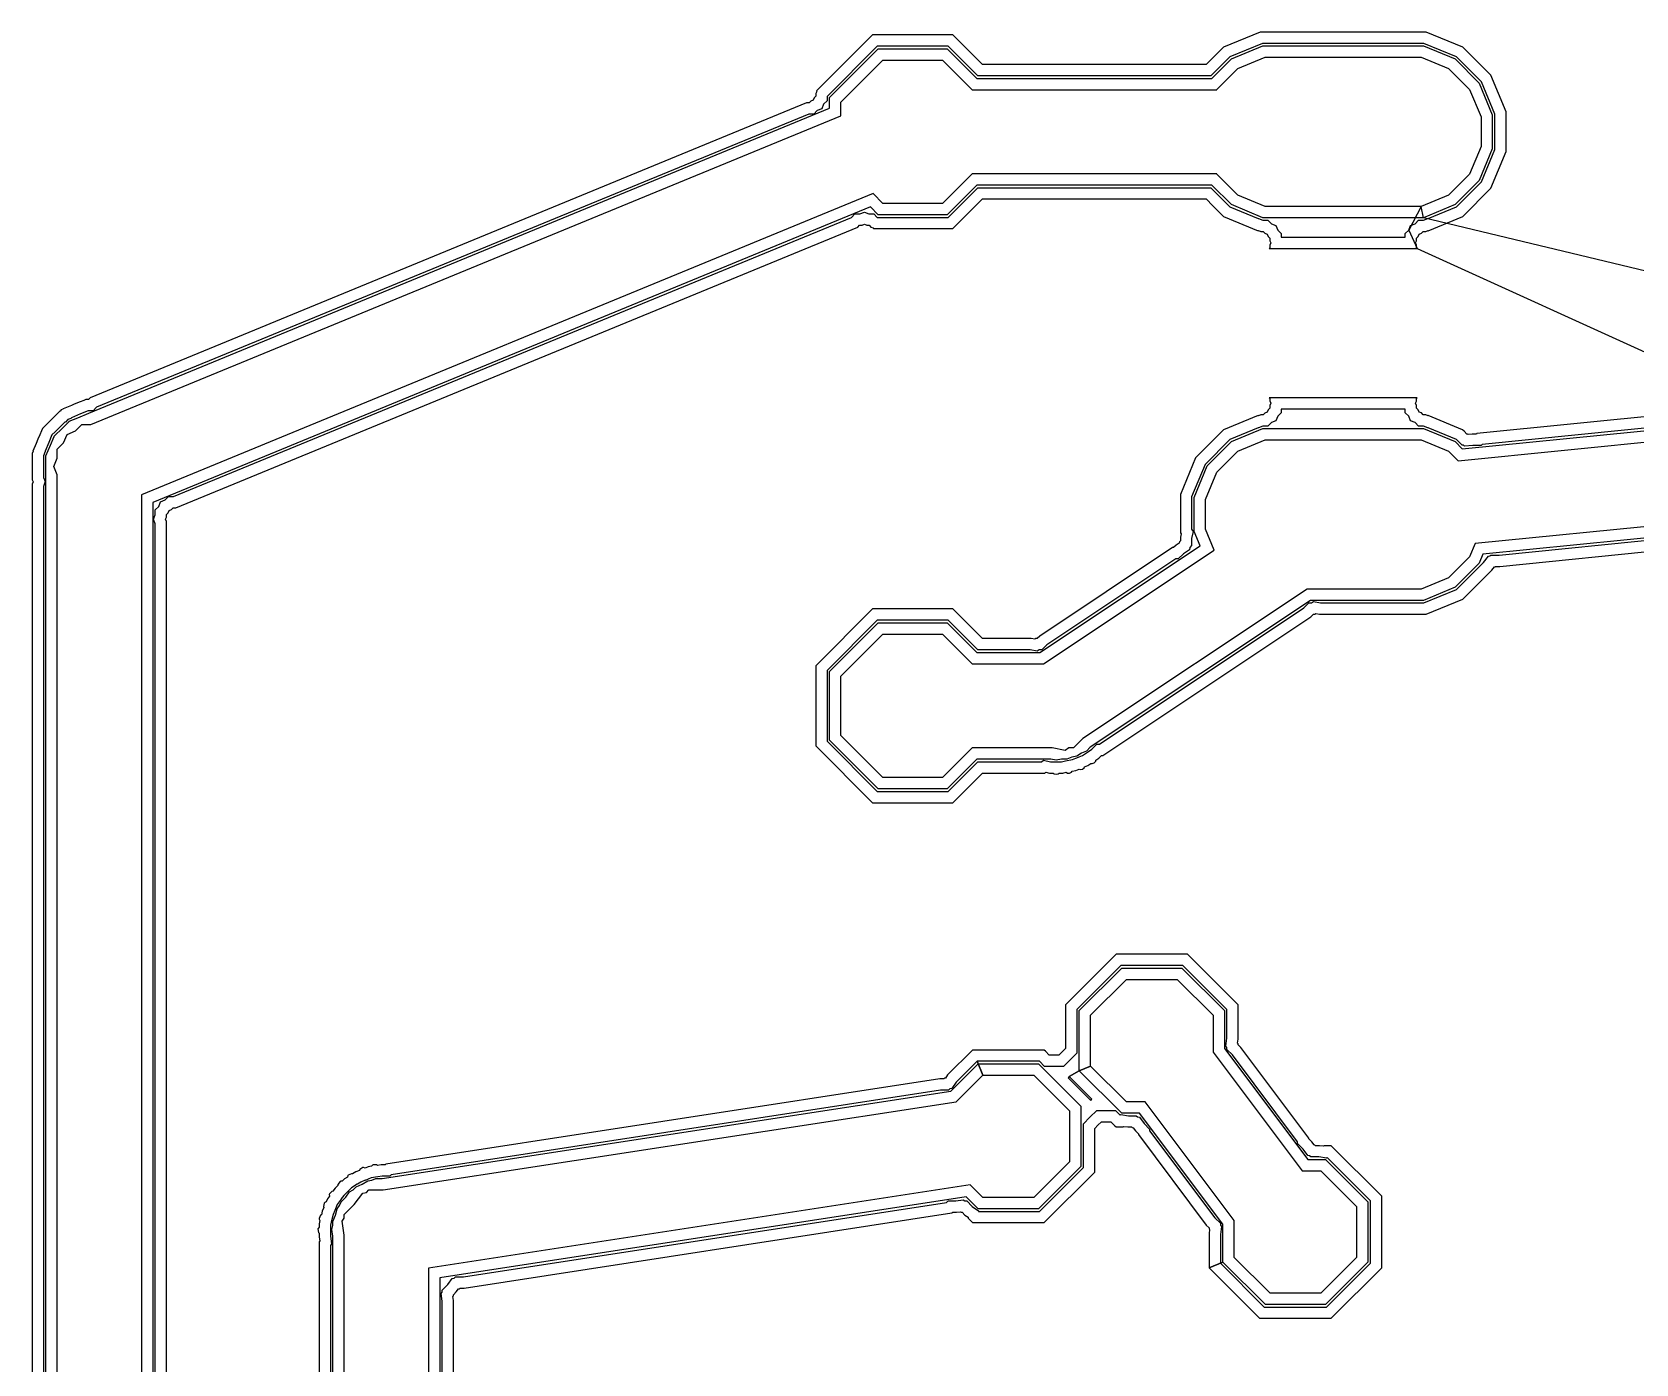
# Model space of a CAD drawing. Extents: x -122 to 0, y 0 to 97.
# Drawn here: x -121.54 to -100.26, y 76.35 to 94.03 of the extents above; entities that cross this region are included whole.
import ezdxf

# ---------------------------------------------------------------- set-up
doc = ezdxf.new("R2010")
doc.units = 0
doc.layers.add('milling', color=1, linetype='CONTINUOUS')
doc.layers.add('rapid_move', color=62, linetype='CONTINUOUS')

msp = doc.modelspace()

# ---------------------------------------------------------------- linework, layer by layer
at = {"layer": 'milling'}
for p, q in [((-110.3874, 93.9956), (-111.1305, 93.2526)), ((-109.3224, 93.9956), (-110.3874, 93.9956)), ((-109.0179, 93.6911), (-109.3224, 93.9956)), ((-105.2414, 94.0337), (-105.7279, 93.8323)), ((-105.2115, 93.8837), (-105.643, 93.705)), ((-103.0384, 94.0337), (-105.2414, 94.0337)), ((-103.0683, 93.8837), (-105.2115, 93.8837)), ((-102.6368, 93.705), (-103.0683, 93.8837)), ((-102.5519, 93.8323), (-103.0384, 94.0337)), ((-110.3253, 93.8456), (-110.9906, 93.1803)), ((-110.9574, 93.1666), (-110.3116, 93.8124)), ((-109.3845, 93.8456), (-110.3253, 93.8456)), ((-110.3116, 93.8124), (-109.3983, 93.8124)), ((-109.3983, 93.8124), (-109.0046, 93.4187)), ((-109.1679, 93.629), (-109.3845, 93.8456)), ((-108.9287, 93.6019), (-109.0179, 93.6911)), ((-105.7279, 93.8323), (-105.9582, 93.6019)), ((-105.643, 93.705), (-105.8961, 93.4519)), ((-105.8824, 93.4187), (-105.6242, 93.6769)), ((-105.6242, 93.6769), (-105.2051, 93.8505)), ((-105.5393, 93.5497), (-105.1752, 93.7005)), ((-105.2051, 93.8505), (-103.0748, 93.8505)), ((-105.1752, 93.7005), (-103.1047, 93.7005)), ((-103.1047, 93.7005), (-102.7406, 93.5497)), ((-103.0748, 93.8505), (-102.6557, 93.6769)), ((-102.6557, 93.6769), (-102.3348, 93.356)), ((-102.3065, 93.3748), (-102.6368, 93.705)), ((-102.1793, 93.4596), (-102.5519, 93.8323)), ((-110.8074, 93.1044), (-110.2494, 93.6624)), ((-110.2494, 93.6624), (-109.4605, 93.6624)), ((-109.4605, 93.6624), (-109.0668, 93.2687)), ((-108.9908, 93.4519), (-109.1679, 93.629)), ((-106.1466, 93.4519), (-108.9908, 93.4519)), ((-106.0845, 93.6019), (-108.9287, 93.6019)), ((-105.8961, 93.4519), (-106.1466, 93.4519)), ((-105.9582, 93.6019), (-106.0845, 93.6019)), ((-105.8179, 93.2711), (-105.5393, 93.5497)), ((-102.7406, 93.5497), (-102.462, 93.2711)), ((-101.9779, 92.9732), (-102.1793, 93.4596)), ((-111.1281, 93.2468), (-111.1406, 93.2168)), ((-111.1305, 93.2526), (-111.1281, 93.2468)), ((-109.0668, 93.2687), (-105.8189, 93.2687)), ((-109.0046, 93.4187), (-105.8824, 93.4187)), ((-105.8189, 93.2687), (-105.8179, 93.2711)), ((-102.462, 93.2711), (-102.3112, 92.907)), ((-102.3348, 93.356), (-102.1612, 92.9369)), ((-102.1279, 92.9434), (-102.3065, 93.3748)), ((-111.2629, 93.0948), (-120.7704, 89.1801)), ((-111.2298, 93.0948), (-111.2629, 93.0948)), ((-111.2067, 93.1179), (-111.2298, 93.0948)), ((-111.1766, 93.1303), (-111.2067, 93.1179)), ((-111.164, 93.1607), (-111.1766, 93.1303)), ((-111.1406, 93.184), (-111.164, 93.1607)), ((-111.1406, 93.2168), (-111.1406, 93.184)), ((-111.0368, 93.0757), (-111.062, 93.0152)), ((-110.9906, 93.1219), (-111.0368, 93.0757)), ((-110.9906, 93.1803), (-110.9906, 93.1219)), ((-110.9574, 93.0225), (-110.9574, 93.1666)), ((-110.8074, 92.922), (-110.8074, 93.1044)), ((-120.7901, 88.9737), (-110.9574, 93.0225)), ((-120.7604, 88.8237), (-110.8074, 92.922)), ((-111.233, 92.9448), (-120.6856, 89.0527)), ((-111.1677, 92.9448), (-111.233, 92.9448)), ((-111.122, 92.9905), (-111.1677, 92.9448)), ((-111.062, 93.0152), (-111.122, 92.9905)), ((-102.3112, 92.907), (-102.3112, 92.5129)), ((-102.1612, 92.9369), (-102.1612, 92.483)), ((-102.1279, 92.4765), (-102.1279, 92.9434)), ((-101.9779, 92.4466), (-101.9779, 92.9732)), ((-102.3112, 92.5129), (-102.462, 92.1488)), ((-102.1612, 92.483), (-102.3348, 92.0639)), ((-102.3066, 92.045), (-102.1279, 92.4765)), ((-102.1793, 91.9601), (-101.9779, 92.4466)), ((-109.0668, 92.1512), (-109.4605, 91.7575)), ((-109.0046, 92.0012), (-109.3983, 91.6075)), ((-109.3845, 91.5742), (-108.9908, 91.9679)), ((-105.8189, 92.1512), (-109.0668, 92.1512)), ((-105.8824, 92.0012), (-109.0046, 92.0012)), ((-108.9908, 91.9679), (-108.7403, 91.9679)), ((-108.7403, 91.9679), (-105.8961, 91.9679)), ((-105.8961, 91.9679), (-105.719, 91.7908)), ((-105.6242, 91.743), (-105.8824, 92.0012)), ((-105.8179, 92.1488), (-105.8189, 92.1512)), ((-105.5393, 91.8702), (-105.8179, 92.1488)), ((-102.462, 92.1488), (-102.7406, 91.8702)), ((-102.3348, 92.0639), (-102.6557, 91.743)), ((-102.6368, 91.7148), (-102.3066, 92.045)), ((-102.5519, 91.5875), (-102.1793, 91.9601)), ((-102.3066, 92.045), (-102.3066, 92.045)), ((-102.1793, 91.9601), (-102.1793, 91.9601)), ((-110.381, 91.8891), (-120.0912, 87.8908)), ((-110.2494, 91.7575), (-110.381, 91.8891)), ((-109.4605, 91.7575), (-110.2494, 91.7575)), ((-109.3224, 91.4242), (-108.9287, 91.8179)), ((-108.9287, 91.8179), (-108.8024, 91.8179)), ((-108.8024, 91.8179), (-105.9582, 91.8179)), ((-105.9582, 91.8179), (-105.869, 91.7287)), ((-105.719, 91.7908), (-105.643, 91.7148)), ((-105.1752, 91.7194), (-105.5393, 91.8702)), ((-102.7406, 91.8702), (-103.1047, 91.7194)), ((-110.4164, 91.7124), (-119.9412, 87.7903)), ((-119.6655, 87.8679), (-110.6662, 91.5733)), ((-110.6662, 91.5733), (-110.6203, 91.6192)), ((-110.6203, 91.6192), (-110.555, 91.6191)), ((-110.555, 91.6191), (-110.4946, 91.644)), ((-110.4946, 91.644), (-110.4347, 91.619)), ((-110.4347, 91.619), (-110.3697, 91.619)), ((-110.3116, 91.6075), (-110.4164, 91.7124)), ((-110.3697, 91.619), (-110.3251, 91.5742)), ((-110.3251, 91.5742), (-109.3845, 91.5742)), ((-109.3983, 91.6075), (-110.3116, 91.6075)), ((-105.869, 91.7287), (-105.7279, 91.5875)), ((-105.7279, 91.5875), (-105.2684, 91.3972)), ((-105.643, 91.7148), (-105.2684, 91.5596)), ((-105.2051, 91.5694), (-105.6242, 91.743)), ((-105.2684, 91.5596), (-105.2652, 91.561)), ((-105.2652, 91.561), (-105.205, 91.5361)), ((-103.0748, 91.5694), (-105.2051, 91.5694)), ((-105.205, 91.5361), (-105.1399, 91.5361)), ((-103.1047, 91.7194), (-105.1752, 91.7194)), ((-105.1399, 91.5361), (-105.094, 91.4901)), ((-103.1047, 91.7194), (-103.271, 91.405)), ((-103.186, 91.49), (-103.14, 91.5361)), ((-103.14, 91.5361), (-103.0749, 91.5361)), ((-103.0748, 91.5694), (-103.1047, 91.7194)), ((-103.1047, 91.7194), (-103.1047, 91.7194)), ((-103.0749, 91.5361), (-103.0149, 91.561)), ((-102.6557, 91.743), (-103.0748, 91.5694)), ((-103.0149, 91.561), (-103.0115, 91.5596)), ((-103.0115, 91.5596), (-102.6368, 91.7148)), ((-103.0115, 91.3972), (-102.5519, 91.5875)), ((-119.6356, 87.7179), (-110.5815, 91.446)), ((-110.5815, 91.446), (-110.5583, 91.4692)), ((-110.5583, 91.4692), (-110.5253, 91.4691)), ((-110.5253, 91.4691), (-110.495, 91.4816)), ((-110.495, 91.4816), (-110.4649, 91.469)), ((-110.4649, 91.469), (-110.432, 91.469)), ((-110.432, 91.469), (-110.4088, 91.4457)), ((-110.4088, 91.4457), (-110.3785, 91.4331)), ((-110.3785, 91.4331), (-110.3749, 91.4242)), ((-110.3749, 91.4242), (-109.3224, 91.4242)), ((-105.2684, 91.3972), (-105.2652, 91.3986)), ((-105.2652, 91.3986), (-105.2349, 91.3861)), ((-105.2349, 91.3861), (-105.202, 91.3861)), ((-105.202, 91.3861), (-105.1789, 91.3629)), ((-105.1789, 91.3629), (-105.1485, 91.3504)), ((-105.1485, 91.3504), (-105.136, 91.32)), ((-105.094, 91.4901), (-105.0337, 91.4652)), ((-105.0337, 91.4652), (-105.0088, 91.4049)), ((-105.0088, 91.4049), (-104.9628, 91.359)), ((-104.9628, 91.359), (-104.9628, 91.3105)), ((-103.3171, 91.359), (-103.271, 91.405)), ((-103.3171, 91.3105), (-103.3171, 91.359)), ((-103.271, 91.405), (-103.2462, 91.4651)), ((-103.271, 91.405), (-103.1569, 91.1605)), ((-103.2462, 91.4651), (-103.186, 91.49)), ((-103.1438, 91.3201), (-103.1314, 91.3503)), ((-103.1314, 91.3503), (-103.1011, 91.3628)), ((-103.1011, 91.3628), (-103.0779, 91.3861)), ((-103.0779, 91.3861), (-103.0449, 91.3861)), ((-103.0449, 91.3861), (-103.0148, 91.3986)), ((-103.0148, 91.3986), (-103.0115, 91.3972)), ((-105.136, 91.32), (-105.1128, 91.2969)), ((-105.1128, 91.1706), (-105.123, 91.1605)), ((-105.123, 91.1605), (-103.1569, 91.1605)), ((-105.1128, 91.2969), (-105.1128, 91.264)), ((-105.1128, 91.264), (-105.1003, 91.2338)), ((-105.1003, 91.2338), (-105.1128, 91.2035)), ((-105.1128, 91.2035), (-105.1128, 91.1706)), ((-104.9628, 91.3105), (-103.3171, 91.3105)), ((-103.1796, 91.2337), (-103.1671, 91.264)), ((-103.1671, 91.2036), (-103.1796, 91.2337)), ((-103.1671, 91.2969), (-103.1438, 91.3201)), ((-103.1671, 91.264), (-103.1671, 91.2969)), ((-103.1671, 91.1706), (-103.1671, 91.2036)), ((-103.1569, 91.1605), (-103.1671, 91.1706)), ((-121.1748, 89.0015), (-121.2104, 88.9658)), ((-121.1695, 89.0017), (-121.1748, 89.0015)), ((-121.1542, 89.0188), (-121.1695, 89.0017)), ((-121.1325, 89.026), (-121.1542, 89.0188)), ((-121.1295, 89.0322), (-121.1325, 89.026)), ((-121.0204, 89.077), (-121.1295, 89.0322)), ((-121.0202, 89.0769), (-121.0204, 89.077)), ((-120.9824, 89.0926), (-121.0202, 89.0769)), ((-120.904, 89.1248), (-120.9824, 89.0926)), ((-120.9039, 89.1252), (-120.904, 89.1248)), ((-120.8572, 89.1445), (-120.9039, 89.1252)), ((-120.7966, 89.0069), (-120.8992, 88.9647)), ((-120.857, 89.1444), (-120.8572, 89.1445)), ((-120.8266, 89.1569), (-120.857, 89.1444)), ((-120.7935, 89.1569), (-120.8266, 89.1569)), ((-120.7314, 89.0069), (-120.7966, 89.0069)), ((-120.7704, 89.1801), (-120.7935, 89.1569)), ((-120.6856, 89.0527), (-120.7314, 89.0069)), ((-105.1485, 88.9894), (-105.1789, 88.9769)), ((-105.136, 89.0198), (-105.1485, 88.9894)), ((-105.1128, 89.0429), (-105.136, 89.0198)), ((-103.1568, 89.1794), (-105.1231, 89.1794)), ((-105.1231, 89.1794), (-105.1128, 89.1692)), ((-105.1128, 89.1692), (-105.1128, 89.1363)), ((-105.1128, 89.1363), (-105.1003, 89.1061)), ((-105.1003, 89.1061), (-105.1128, 89.0758)), ((-105.1128, 89.0758), (-105.1128, 89.0429)), ((-104.9628, 88.9808), (-105.0088, 88.9349)), ((-103.3171, 89.0294), (-104.9628, 89.0294)), ((-104.9628, 89.0294), (-104.9628, 88.9808)), ((-103.3171, 88.9808), (-103.3171, 89.0294)), ((-103.271, 88.9348), (-103.3171, 88.9808)), ((-103.1796, 89.1061), (-103.1671, 89.1362)), ((-103.1671, 89.0758), (-103.1796, 89.1061)), ((-103.1671, 89.1692), (-103.1568, 89.1794)), ((-103.1671, 89.1362), (-103.1671, 89.1692)), ((-103.1671, 89.0429), (-103.1671, 89.0758)), ((-103.1439, 89.0197), (-103.1671, 89.0429)), ((-103.1314, 88.9895), (-103.1439, 89.0197)), ((-103.1011, 88.977), (-103.1314, 88.9895)), ((-98.4774, 89.0925), (-102.3652, 88.7038)), ((-121.4056, 88.7707), (-121.4182, 88.7403)), ((-121.3822, 88.794), (-121.4056, 88.7707)), ((-121.2998, 88.8766), (-121.3822, 88.7946)), ((-121.3822, 88.7946), (-121.3822, 88.794)), ((-121.2995, 88.8766), (-121.2998, 88.8766)), ((-121.2582, 88.918), (-121.2995, 88.8766)), ((-121.2104, 88.9655), (-121.2582, 88.918)), ((-121.25, 88.6677), (-121.1393, 88.7778)), ((-121.1537, 88.8104), (-121.2373, 88.7267)), ((-121.2104, 88.9658), (-121.2104, 88.9655)), ((-121.1092, 88.8547), (-121.1537, 88.8104)), ((-121.1393, 88.7778), (-121.0514, 88.8658)), ((-121.0996, 88.8552), (-121.1092, 88.8547)), ((-121.0693, 88.889), (-121.0996, 88.8552)), ((-121.0261, 88.9033), (-121.0693, 88.889)), ((-121.0514, 88.8658), (-121.0507, 88.8661)), ((-121.0507, 88.8661), (-121.0502, 88.8666)), ((-121.0502, 88.8666), (-120.9339, 88.9145)), ((-121.0205, 88.9147), (-121.0261, 88.9033)), ((-121.0201, 88.9145), (-121.0205, 88.9147)), ((-120.8992, 88.9647), (-121.0201, 88.9145)), ((-120.966, 88.739), (-120.8814, 88.8237)), ((-120.9339, 88.9145), (-120.791, 88.9737)), ((-120.8814, 88.8237), (-120.7604, 88.8237)), ((-120.791, 88.9737), (-120.7901, 88.9737)), ((-105.2684, 88.9425), (-105.7279, 88.7523)), ((-105.2684, 88.7802), (-105.643, 88.625)), ((-105.6242, 88.5969), (-105.2051, 88.7705)), ((-105.2652, 88.9412), (-105.2684, 88.9425)), ((-105.2652, 88.7788), (-105.2684, 88.7802)), ((-105.2349, 88.9537), (-105.2652, 88.9412)), ((-105.205, 88.8037), (-105.2652, 88.7788)), ((-105.202, 88.9537), (-105.2349, 88.9537)), ((-105.2051, 88.7705), (-103.0748, 88.7705)), ((-105.1399, 88.8037), (-105.205, 88.8037)), ((-105.1789, 88.9769), (-105.202, 88.9537)), ((-105.094, 88.8497), (-105.1399, 88.8037)), ((-105.0337, 88.8746), (-105.094, 88.8497)), ((-105.0088, 88.9349), (-105.0337, 88.8746)), ((-103.2462, 88.8747), (-103.271, 88.9348)), ((-103.186, 88.8498), (-103.2462, 88.8747)), ((-103.14, 88.8037), (-103.186, 88.8498)), ((-103.0749, 88.8037), (-103.14, 88.8037)), ((-103.0779, 88.9537), (-103.1011, 88.977)), ((-103.0449, 88.9537), (-103.0779, 88.9537)), ((-103.0149, 88.7788), (-103.0749, 88.8037)), ((-103.0748, 88.7705), (-102.6557, 88.5969)), ((-103.0148, 88.9412), (-103.0449, 88.9537)), ((-103.0115, 88.7802), (-103.0149, 88.7788)), ((-103.0115, 88.9426), (-103.0148, 88.9412)), ((-102.559, 88.7552), (-103.0115, 88.9426)), ((-102.637, 88.6251), (-103.0115, 88.7802)), ((-102.6149, 88.344), (-98.141, 88.7914)), ((-102.5592, 88.5003), (-98.2353, 88.9327)), ((-98.5082, 88.9388), (-102.2971, 88.5598)), ((-121.4892, 88.5699), (-121.53, 88.4719)), ((-121.4889, 88.57), (-121.4892, 88.5699)), ((-121.4639, 88.6305), (-121.4889, 88.57)), ((-121.4407, 88.6861), (-121.4639, 88.6305)), ((-121.4186, 88.7402), (-121.4408, 88.6864)), ((-121.4408, 88.6864), (-121.4407, 88.6861)), ((-121.4182, 88.7403), (-121.4186, 88.7402)), ((-121.3206, 88.5843), (-121.3683, 88.4692)), ((-121.2783, 88.6857), (-121.3206, 88.5843)), ((-121.2988, 88.5505), (-121.2508, 88.6664)), ((-121.2374, 88.7267), (-121.2784, 88.6858)), ((-121.2784, 88.6858), (-121.2783, 88.6857)), ((-121.2508, 88.6664), (-121.2503, 88.6668)), ((-121.2503, 88.6668), (-121.25, 88.6677)), ((-121.2373, 88.7267), (-121.2374, 88.7267)), ((-121.2087, 88.4964), (-121.1232, 88.5819)), ((-121.1232, 88.5819), (-121.0767, 88.6935)), ((-121.0767, 88.6935), (-120.966, 88.739)), ((-105.7279, 88.7523), (-106.1005, 88.3797)), ((-105.643, 88.625), (-105.9732, 88.2948)), ((-105.9451, 88.276), (-105.6242, 88.5969)), ((-105.5393, 88.4697), (-105.1752, 88.6205)), ((-105.1752, 88.6205), (-103.1047, 88.6205)), ((-103.1047, 88.6205), (-102.7406, 88.4697)), ((-102.6557, 88.5969), (-102.5592, 88.5003)), ((-102.56, 88.5478), (-102.637, 88.6251)), ((-102.5366, 88.7369), (-102.559, 88.7552)), ((-102.4976, 88.6977), (-102.5366, 88.7369)), ((-102.4887, 88.6977), (-102.4976, 88.6977)), ((-102.4819, 88.6921), (-102.4887, 88.6977)), ((-102.427, 88.6976), (-102.4819, 88.6921)), ((-102.3714, 88.6975), (-102.427, 88.6976)), ((-102.3652, 88.7038), (-102.3714, 88.6975)), ((-102.2971, 88.5598), (-102.3095, 88.5474)), ((-121.5415, 88.4104), (-121.5419, 88.41)), ((-121.5419, 88.41), (-121.5419, 88.3295)), ((-121.529, 88.4693), (-121.5415, 88.4412)), ((-121.5415, 88.4412), (-121.5415, 88.4104)), ((-121.53, 88.4719), (-121.529, 88.4693)), ((-121.3918, 88.3481), (-121.3919, 88.2773)), ((-121.3915, 88.3483), (-121.3918, 88.3481)), ((-121.3667, 88.4651), (-121.3915, 88.4094)), ((-121.3915, 88.4094), (-121.3915, 88.3483)), ((-121.3683, 88.4692), (-121.3667, 88.4651)), ((-121.3587, 88.406), (-121.3584, 88.4067)), ((-121.3587, 88.2659), (-121.3587, 88.406)), ((-121.3584, 88.4075), (-121.2988, 88.5505)), ((-121.3584, 88.4067), (-121.3584, 88.4075)), ((-121.2547, 88.2663), (-121.2087, 88.3767)), ((-121.2087, 88.3767), (-121.2087, 88.4964)), ((-106.1005, 88.3797), (-106.3019, 87.8932)), ((-105.8179, 88.1911), (-105.5393, 88.4697)), ((-102.7406, 88.4697), (-102.6149, 88.344)), ((-102.5424, 88.5478), (-102.56, 88.5478)), ((-102.5288, 88.5366), (-102.5424, 88.5478)), ((-102.419, 88.5476), (-102.5288, 88.5366)), ((-102.3095, 88.5474), (-102.419, 88.5476)), ((-121.5421, 88.2033), (-121.5422, 88.1218)), ((-121.5419, 88.2034), (-121.5421, 88.2033)), ((-121.5419, 88.3295), (-121.5418, 88.3294)), ((-121.5418, 88.3294), (-121.5419, 88.2744)), ((-121.5419, 88.2744), (-121.5419, 88.2034)), ((-121.3919, 88.2773), (-121.3919, 88.1413)), ((-121.3919, 88.1413), (-121.3919, 88.1226)), ((-121.359, 88.1254), (-121.3587, 88.2659)), ((-121.2087, 88.1545), (-121.2547, 88.2663)), ((-121.2087, 9.0859), (-121.2087, 88.1545)), ((-105.9732, 88.2948), (-106.1519, 87.8633)), ((-106.1187, 87.8569), (-105.9451, 88.276)), ((-105.9687, 87.827), (-105.8179, 88.1911)), ((-121.5422, 88.1218), (-121.5419, 88.1216)), ((-121.5419, 88.1216), (-121.5419, 88.0908)), ((-121.5419, 88.0908), (-121.5294, 88.0627)), ((-121.5294, 88.0627), (-121.5419, 88.0301)), ((-121.5419, 88.0301), (-121.5419, 9.0773)), ((-121.3919, 88.1226), (-121.3671, 88.0669)), ((-121.3671, 88.0669), (-121.3919, 88.0023)), ((-121.3919, 88.0023), (-121.3919, 9.1159)), ((-121.3587, 88.1247), (-121.359, 88.1254)), ((-121.3587, 8.9904), (-121.3587, 88.1247)), ((-120.0912, 87.8908), (-120.0912, 9.1584)), ((-119.9412, 87.7903), (-119.9412, 9.2306)), ((-119.9079, 87.6908), (-119.8617, 87.737)), ((-119.8617, 87.737), (-119.8365, 87.7975)), ((-119.8365, 87.7975), (-119.7765, 87.8222)), ((-119.7765, 87.8222), (-119.7308, 87.8679)), ((-119.7308, 87.8679), (-119.6655, 87.8679)), ((-119.6918, 87.6948), (-119.6687, 87.7179)), ((-119.6687, 87.7179), (-119.6356, 87.7179)), ((-106.3019, 87.8932), (-106.3019, 87.3882)), ((-106.1519, 87.8633), (-106.1519, 87.4336)), ((-106.1187, 87.403), (-106.1187, 87.8569)), ((-105.9687, 87.4329), (-105.9687, 87.827)), ((-119.9328, 87.5663), (-119.9079, 87.626)), ((-119.9079, 87.5057), (-119.9328, 87.5663)), ((-119.9079, 87.626), (-119.9079, 87.6908)), ((-119.9079, 9.4979), (-119.9079, 87.5057)), ((-119.7704, 87.5659), (-119.7579, 87.5959)), ((-119.7579, 87.5355), (-119.7704, 87.5659)), ((-119.7579, 87.6287), (-119.7345, 87.652)), ((-119.7579, 87.5959), (-119.7579, 87.6287)), ((-119.7579, 9.4453), (-119.7579, 87.5355)), ((-119.7345, 87.652), (-119.7219, 87.6824)), ((-119.7219, 87.6824), (-119.6918, 87.6948)), ((-97.9043, 87.692), (-102.3897, 87.2434)), ((-97.7902, 87.5526), (-102.2855, 87.1031)), ((-102.0699, 87.0912), (-97.9113, 87.5072)), ((-106.3019, 87.2789), (-106.3139, 87.267)), ((-106.3019, 87.3882), (-106.2925, 87.3741)), ((-106.2925, 87.3741), (-106.3019, 87.327)), ((-106.3019, 87.327), (-106.3019, 87.2789)), ((-106.1519, 87.4336), (-106.1332, 87.4056)), ((-106.1332, 87.4056), (-106.1519, 87.312)), ((-106.1519, 87.312), (-106.1519, 87.2168)), ((-106.0406, 87.2146), (-106.1187, 87.403)), ((-105.8549, 87.1582), (-105.9687, 87.4329)), ((-102.063, 86.9412), (-97.8516, 87.3623)), ((-106.4081, 87.1897), (-108.1689, 86.0159)), ((-108.1646, 85.7987), (-106.0406, 87.2146)), ((-108.1192, 85.6487), (-105.8549, 87.1582)), ((-106.3911, 87.1897), (-106.4081, 87.1897)), ((-106.3571, 87.2237), (-106.3911, 87.1897)), ((-106.3172, 87.2503), (-106.3571, 87.2237)), ((-106.2618, 87.1069), (-106.329, 87.0397)), ((-106.3139, 87.267), (-106.3172, 87.2503)), ((-106.1823, 87.1599), (-106.2618, 87.1069)), ((-106.1757, 87.1931), (-106.1823, 87.1599)), ((-106.1519, 87.2168), (-106.1757, 87.1931)), ((-102.462, 87.0688), (-102.7406, 86.7902)), ((-102.3897, 87.2434), (-102.462, 87.0688)), ((-102.2855, 87.1031), (-102.3348, 86.9839)), ((-102.2797, 86.9918), (-102.2099, 87.0772)), ((-102.2099, 87.0772), (-102.1926, 87.0789)), ((-102.1926, 87.0789), (-102.1804, 87.0912)), ((-102.1804, 87.0912), (-102.0699, 87.0912)), ((-106.3627, 87.0397), (-108.0736, 85.8992)), ((-106.329, 87.0397), (-106.3627, 87.0397)), ((-102.3348, 86.9839), (-102.6557, 86.663)), ((-102.6368, 86.6348), (-102.2797, 86.9918)), ((-102.5519, 86.5075), (-102.1681, 86.8913)), ((-102.1681, 86.8913), (-102.1331, 86.9342)), ((-102.1331, 86.9342), (-102.1244, 86.935)), ((-102.1244, 86.935), (-102.1183, 86.9412)), ((-102.1183, 86.9412), (-102.063, 86.9412)), ((-104.6185, 86.6394), (-107.594, 84.6557)), ((-103.1047, 86.6394), (-104.6185, 86.6394)), ((-102.7406, 86.7902), (-103.1047, 86.6394)), ((-102.6557, 86.663), (-103.0748, 86.4894)), ((-104.573, 86.4894), (-107.4986, 84.539)), ((-104.6639, 86.3888), (-104.5967, 86.4561)), ((-104.5967, 86.4561), (-104.563, 86.4561)), ((-103.0748, 86.4894), (-104.573, 86.4894)), ((-104.563, 86.4561), (-104.535, 86.4748)), ((-104.535, 86.4748), (-104.4414, 86.4561)), ((-104.4414, 86.4561), (-103.0682, 86.4561)), ((-103.0682, 86.4561), (-102.6368, 86.6348)), ((-103.0384, 86.3061), (-102.5519, 86.5075)), ((-110.3874, 86.3756), (-111.1406, 85.6224)), ((-110.3253, 86.2256), (-110.9906, 85.5603)), ((-109.3224, 86.3756), (-110.3874, 86.3756)), ((-109.3845, 86.2256), (-110.3253, 86.2256)), ((-109.1679, 86.009), (-109.3845, 86.2256)), ((-109.0179, 86.0711), (-109.3224, 86.3756)), ((-107.3764, 84.5806), (-104.6639, 86.3888)), ((-107.3307, 84.4307), (-104.5685, 86.2721)), ((-104.5685, 86.2721), (-104.5346, 86.3061)), ((-104.5346, 86.3061), (-104.5176, 86.3061)), ((-104.5176, 86.3061), (-104.5035, 86.3155)), ((-104.5035, 86.3155), (-104.4564, 86.3061)), ((-104.4564, 86.3061), (-103.0384, 86.3061)), ((-110.9574, 85.5466), (-110.3116, 86.1924)), ((-110.8074, 85.4844), (-110.2494, 86.0424)), ((-110.3116, 86.1924), (-109.3983, 86.1924)), ((-110.2494, 86.0424), (-109.4605, 86.0424)), ((-109.4605, 86.0424), (-109.0668, 85.6487)), ((-109.3983, 86.1924), (-109.0046, 85.7987)), ((-108.9908, 85.8319), (-109.1679, 86.009)), ((-108.9287, 85.9819), (-109.0179, 86.0711)), ((-108.1689, 86.0159), (-108.2029, 85.9819)), ((-109.0046, 85.7987), (-108.1646, 85.7987)), ((-108.2961, 85.8319), (-108.9908, 85.8319)), ((-108.2811, 85.9819), (-108.9287, 85.9819)), ((-108.2025, 85.8132), (-108.2961, 85.8319)), ((-108.234, 85.9725), (-108.2811, 85.9819)), ((-108.2199, 85.9819), (-108.234, 85.9725)), ((-108.2029, 85.9819), (-108.2199, 85.9819)), ((-108.1745, 85.8319), (-108.2025, 85.8132)), ((-108.1408, 85.8319), (-108.1745, 85.8319)), ((-108.0736, 85.8992), (-108.1408, 85.8319)), ((-111.1406, 85.6224), (-111.1406, 84.5574)), ((-109.0668, 85.6487), (-108.1192, 85.6487)), ((-110.9906, 85.5603), (-110.9906, 84.6195)), ((-110.9574, 84.6333), (-110.9574, 85.5466)), ((-110.8074, 84.6955), (-110.8074, 85.4844)), ((-111.1406, 84.5574), (-110.3874, 83.8042)), ((-110.9906, 84.6195), (-110.3253, 83.9542)), ((-110.3116, 83.9875), (-110.9574, 84.6333)), ((-110.2494, 84.1375), (-110.8074, 84.6955)), ((-109.0668, 84.5312), (-109.4605, 84.1375)), ((-108.0052, 84.5312), (-109.0668, 84.5312)), ((-107.8325, 84.4967), (-108.0052, 84.5312)), ((-107.7808, 84.5312), (-107.8325, 84.4967)), ((-107.7185, 84.5312), (-107.7808, 84.5312)), ((-107.594, 84.6557), (-107.7185, 84.5312)), ((-107.4986, 84.539), (-107.5485, 84.4891)), ((-107.5195, 84.4851), (-107.4771, 84.5134)), ((-107.4771, 84.5134), (-107.4101, 84.5806)), ((-107.4101, 84.5806), (-107.3764, 84.5806)), ((-109.0046, 84.3812), (-109.3983, 83.9875)), ((-109.3845, 83.9542), (-108.9908, 84.3479)), ((-108.0202, 84.3812), (-109.0046, 84.3812)), ((-108.9908, 84.3479), (-108.7403, 84.3479)), ((-108.7403, 84.3479), (-108.1449, 84.3479)), ((-108.1449, 84.3479), (-108.1169, 84.3666)), ((-108.1169, 84.3666), (-108.0235, 84.3479)), ((-108.0235, 84.3479), (-107.9282, 84.3479)), ((-107.9508, 84.3673), (-108.0202, 84.3812)), ((-107.8805, 84.3812), (-107.9508, 84.3673)), ((-107.9282, 84.3479), (-107.8771, 84.3479)), ((-107.8089, 84.3812), (-107.8805, 84.3812)), ((-107.8771, 84.3479), (-107.8272, 84.3578)), ((-107.8272, 84.3579), (-107.7339, 84.3763)), ((-107.8272, 84.3578), (-107.8272, 84.3579)), ((-107.7436, 84.4083), (-107.8089, 84.3812)), ((-107.6741, 84.422), (-107.7436, 84.4083)), ((-107.7339, 84.3763), (-107.6871, 84.3957)), ((-107.6871, 84.3958), (-107.6516, 84.4104)), ((-107.6871, 84.3957), (-107.6871, 84.3958)), ((-107.6145, 84.4618), (-107.6741, 84.422)), ((-107.6516, 84.4104), (-107.646, 84.4128)), ((-107.646, 84.4128), (-107.6459, 84.4128)), ((-107.6459, 84.4128), (-107.5991, 84.4321)), ((-107.5485, 84.4891), (-107.6145, 84.4618)), ((-107.5991, 84.4321), (-107.5197, 84.4852)), ((-107.5724, 84.281), (-107.5277, 84.2994)), ((-107.5277, 84.2994), (-107.488, 84.326)), ((-107.5197, 84.4852), (-107.5195, 84.4851)), ((-107.488, 84.326), (-107.4714, 84.3227)), ((-107.4714, 84.3227), (-107.4446, 84.3337)), ((-107.4446, 84.3337), (-107.425, 84.3534)), ((-107.425, 84.3534), (-107.4217, 84.3701)), ((-107.4217, 84.3701), (-107.3819, 84.3966)), ((-107.3819, 84.3966), (-107.3479, 84.4307)), ((-107.3479, 84.4307), (-107.3307, 84.4307)), ((-109.4605, 84.1375), (-110.2494, 84.1375)), ((-109.3224, 83.8042), (-108.9287, 84.1979)), ((-108.9287, 84.1979), (-108.8024, 84.1979)), ((-108.8024, 84.1979), (-108.0996, 84.1979)), ((-108.0996, 84.1979), (-108.0855, 84.2073)), ((-108.0855, 84.2073), (-108.0384, 84.1979)), ((-108.0384, 84.1979), (-107.9903, 84.1979)), ((-107.9903, 84.1979), (-107.9783, 84.1859)), ((-107.9783, 84.1859), (-107.9508, 84.1804)), ((-107.9508, 84.1804), (-107.9225, 84.186)), ((-107.9225, 84.186), (-107.9106, 84.1979)), ((-107.9106, 84.1979), (-107.8622, 84.1979)), ((-107.8622, 84.1979), (-107.8151, 84.2072)), ((-107.8151, 84.2072), (-107.8012, 84.1979)), ((-107.8012, 84.1979), (-107.7724, 84.1979)), ((-107.7724, 84.1979), (-107.7467, 84.2085)), ((-107.7467, 84.2085), (-107.7372, 84.2228)), ((-107.7372, 84.2228), (-107.69, 84.2321)), ((-107.69, 84.2321), (-107.6459, 84.2504)), ((-107.6459, 84.2504), (-107.6301, 84.2439)), ((-107.6301, 84.2439), (-107.6027, 84.2493)), ((-107.6027, 84.2493), (-107.5789, 84.2652)), ((-107.5789, 84.2652), (-107.5724, 84.281)), ((-110.3253, 83.9542), (-109.3845, 83.9542)), ((-109.3983, 83.9875), (-110.3116, 83.9875)), ((-110.3874, 83.8042), (-109.3224, 83.8042)), ((-107.1545, 81.7909), (-107.8259, 81.1195)), ((-106.2053, 81.7909), (-107.1545, 81.7909)), ((-105.5339, 81.1195), (-106.2053, 81.7909)), ((-107.0924, 81.6409), (-107.6759, 81.0574)), ((-107.6427, 81.0437), (-107.0787, 81.6077)), ((-106.2674, 81.6409), (-107.0924, 81.6409)), ((-107.0787, 81.6077), (-106.2812, 81.6077)), ((-106.2812, 81.6077), (-105.7172, 81.0437)), ((-105.6839, 81.0574), (-106.2674, 81.6409)), ((-107.4927, 80.9816), (-107.0166, 81.4577)), ((-107.0166, 81.4577), (-106.3433, 81.4577)), ((-106.3433, 81.4577), (-105.8672, 80.9816)), ((-107.8259, 81.1195), (-107.8259, 80.5411)), ((-105.5339, 80.6651), (-105.5339, 81.1195)), ((-107.6759, 81.0574), (-107.6759, 80.7294)), ((-107.6427, 80.2462), (-107.6427, 81.0437)), ((-107.4927, 80.3083), (-107.4927, 80.9816)), ((-105.8672, 80.9816), (-105.8672, 80.4926)), ((-105.7172, 81.0437), (-105.7172, 80.5425)), ((-105.6839, 80.6761), (-105.6839, 81.0574)), ((-107.6759, 80.7294), (-107.6758, 80.7293)), ((-107.6758, 80.7293), (-107.6759, 80.6053)), ((-109.0595, 80.5209), (-109.3902, 80.1902)), ((-108.1104, 80.5209), (-109.0595, 80.5209)), ((-108.0934, 80.5039), (-108.1104, 80.5209)), ((-108.0415, 80.4519), (-108.0934, 80.5039)), ((-107.8699, 80.4971), (-107.9151, 80.4519)), ((-107.8259, 80.541), (-107.8699, 80.4971)), ((-107.8259, 80.5411), (-107.8259, 80.541)), ((-107.676, 80.4788), (-107.7634, 80.3916)), ((-107.6759, 80.479), (-107.676, 80.4789)), ((-107.676, 80.4789), (-107.676, 80.4788)), ((-107.6759, 80.6053), (-107.6759, 80.479)), ((-105.8672, 80.4926), (-104.6861, 78.9177)), ((-105.7172, 80.5425), (-104.6111, 79.0677)), ((-105.6986, 80.5731), (-105.6839, 80.6761)), ((-105.6839, 80.5535), (-105.6986, 80.5731)), ((-105.6839, 80.5291), (-105.6839, 80.5535)), ((-105.6107, 80.456), (-105.6839, 80.5291)), ((-105.5413, 80.6134), (-105.5339, 80.6651)), ((-105.5339, 80.6036), (-105.5413, 80.6134)), ((-105.5339, 80.5912), (-105.5339, 80.6036)), ((-105.4969, 80.5542), (-105.5339, 80.5912)), ((-104.5956, 79.3525), (-105.4969, 80.5542)), ((-109.3465, 79.9748), (-108.9837, 80.3377)), ((-108.9974, 80.3709), (-109.2762, 80.092)), ((-108.1725, 80.3709), (-108.9974, 80.3709)), ((-108.9974, 80.3709), (-108.9216, 80.1877)), ((-108.9216, 80.1877), (-108.9974, 80.3709)), ((-108.9837, 80.3377), (-108.1862, 80.3377)), ((-108.1862, 80.3377), (-107.6222, 79.7737)), ((-108.1037, 80.302), (-108.1725, 80.3709)), ((-108.1036, 80.302), (-108.1037, 80.302)), ((-108.1035, 80.3019), (-108.1036, 80.302)), ((-107.9772, 80.3019), (-108.1035, 80.3019)), ((-108.0414, 80.4519), (-108.0415, 80.4519)), ((-107.9151, 80.4519), (-108.0414, 80.4519)), ((-107.8532, 80.3018), (-107.9772, 80.3019)), ((-107.8531, 80.3019), (-107.8532, 80.3018)), ((-107.853, 80.3019), (-107.8531, 80.3019)), ((-107.7634, 80.3916), (-107.853, 80.3019)), ((-107.6427, 80.2462), (-107.4927, 80.3083)), ((-107.4927, 80.3083), (-107.6427, 80.2462)), ((-107.0166, 79.8322), (-107.4927, 80.3083)), ((-104.7456, 79.3025), (-105.6107, 80.456)), ((-109.4947, 80.1374), (-116.8475, 79.0063)), ((-109.4429, 80.1374), (-109.4947, 80.1374)), ((-109.4335, 80.1468), (-109.4429, 80.1374)), ((-109.4205, 80.1488), (-109.4335, 80.1468)), ((-109.3902, 80.1902), (-109.4205, 80.1488)), ((-109.2762, 80.092), (-109.3363, 80.01)), ((-109.2752, 79.834), (-108.9216, 80.1877)), ((-108.9216, 80.1877), (-108.2483, 80.1877)), ((-108.2483, 80.1877), (-107.7722, 79.7116)), ((-107.7757, 80.1672), (-107.7897, 80.1532)), ((-107.7897, 80.1532), (-107.4891, 79.8526)), ((-107.6427, 80.2462), (-107.7757, 80.1672)), ((-107.7757, 80.1672), (-107.6427, 80.2462)), ((-107.4751, 79.8666), (-107.7757, 80.1672)), ((-107.0787, 79.6822), (-107.6427, 80.2462)), ((-116.8938, 78.8137), (-109.3465, 79.9748)), ((-116.8824, 78.6637), (-109.2752, 79.834)), ((-109.4833, 79.9874), (-116.7762, 78.8655)), ((-109.3807, 79.9874), (-109.4833, 79.9874)), ((-109.3621, 80.0061), (-109.3807, 79.9874)), ((-109.3363, 80.01), (-109.3621, 80.0061)), ((-107.4891, 79.8526), (-107.4751, 79.8666)), ((-106.7688, 79.8322), (-107.0166, 79.8322)), ((-105.5877, 78.2573), (-106.7688, 79.8322)), ((-107.7722, 79.7116), (-107.7722, 79.0383)), ((-107.6222, 79.7737), (-107.6222, 78.9762)), ((-107.5888, 79.541), (-107.5015, 79.6282)), ((-107.5015, 79.6282), (-107.4118, 79.7179)), ((-107.4118, 79.7179), (-107.4117, 79.7179)), ((-107.4117, 79.7179), (-107.4116, 79.718)), ((-107.4116, 79.718), (-107.2876, 79.7179)), ((-107.2876, 79.7179), (-107.1613, 79.7179)), ((-107.1613, 79.7179), (-107.1612, 79.7178)), ((-107.1612, 79.7178), (-107.1611, 79.7178)), ((-107.1611, 79.7178), (-107.1009, 79.6575)), ((-107.1009, 79.6575), (-107.0928, 79.6636)), ((-107.0928, 79.6636), (-106.9898, 79.6489)), ((-106.8438, 79.6822), (-107.0787, 79.6822)), ((-106.9898, 79.6489), (-106.8863, 79.6489)), ((-106.8863, 79.6489), (-106.8691, 79.6316)), ((-106.8691, 79.6316), (-106.8448, 79.6282)), ((-106.8448, 79.6282), (-106.7824, 79.545)), ((-105.7377, 78.2074), (-106.8438, 79.6822)), ((-107.589, 79.2905), (-107.5889, 79.4145)), ((-107.5889, 79.5408), (-107.5888, 79.5409)), ((-107.5889, 79.4145), (-107.5889, 79.5408)), ((-107.5888, 79.5409), (-107.5888, 79.541)), ((-107.4389, 79.4788), (-107.3949, 79.5227)), ((-107.4389, 79.4787), (-107.4389, 79.4788)), ((-107.4389, 78.9003), (-107.4389, 79.4787)), ((-107.3949, 79.5227), (-107.3497, 79.5679)), ((-107.3497, 79.5679), (-107.2234, 79.5679)), ((-107.2234, 79.5679), (-107.2233, 79.5679)), ((-107.2233, 79.5679), (-107.1714, 79.5159)), ((-107.1714, 79.5159), (-107.1544, 79.4989)), ((-107.1544, 79.4989), (-107.0623, 79.4989)), ((-107.0623, 79.4989), (-107.0525, 79.5063)), ((-107.0525, 79.5063), (-107.0008, 79.4989)), ((-107.0008, 79.4989), (-106.9484, 79.4989)), ((-106.9484, 79.4989), (-106.9397, 79.4901)), ((-106.9397, 79.4901), (-106.9275, 79.4884)), ((-106.9275, 79.4884), (-106.8963, 79.4468)), ((-106.8963, 79.4468), (-106.8592, 79.4097)), ((-106.8592, 79.4097), (-106.8592, 79.3973)), ((-106.7824, 79.545), (-106.7092, 79.4718)), ((-106.7092, 79.4718), (-106.7092, 79.4474)), ((-106.7092, 79.4474), (-105.8441, 78.2938)), ((-107.5889, 79.2904), (-107.589, 79.2905)), ((-107.5889, 78.9624), (-107.5889, 79.2904)), ((-106.8592, 79.3973), (-105.9579, 78.1956)), ((-104.7456, 79.278), (-104.7456, 79.3025)), ((-104.6723, 79.2048), (-104.7456, 79.278)), ((-104.61, 79.1216), (-104.6723, 79.2048)), ((-104.5956, 79.3401), (-104.5956, 79.3525)), ((-104.5585, 79.303), (-104.5956, 79.3401)), ((-104.5273, 79.2614), (-104.5585, 79.303)), ((-104.5151, 79.2597), (-104.5273, 79.2614)), ((-104.5064, 79.2509), (-104.5151, 79.2597)), ((-104.454, 79.2509), (-104.5064, 79.2509)), ((-104.4023, 79.2435), (-104.454, 79.2509)), ((-104.3925, 79.2509), (-104.4023, 79.2435)), ((-104.3003, 79.2509), (-104.3925, 79.2509)), ((-103.6289, 78.5795), (-104.3003, 79.2509)), ((-117.0376, 78.9769), (-117.0819, 78.9701)), ((-117.0254, 78.9935), (-117.0376, 78.9769)), ((-117.0172, 78.9969), (-117.0254, 78.9935)), ((-116.9698, 78.9969), (-117.0172, 78.9969)), ((-116.9592, 78.9891), (-116.9698, 78.9969)), ((-116.9084, 78.9969), (-116.9592, 78.9891)), ((-116.8568, 78.9969), (-116.9084, 78.9969)), ((-116.8475, 79.0063), (-116.8568, 78.9969)), ((-107.7722, 79.0383), (-108.2483, 78.5622)), ((-107.6222, 78.9762), (-108.1862, 78.4122)), ((-104.6111, 79.0677), (-104.3762, 79.0677)), ((-104.5857, 79.1182), (-104.61, 79.1216)), ((-104.5685, 79.1009), (-104.5857, 79.1182)), ((-104.465, 79.1009), (-104.5685, 79.1009)), ((-104.362, 79.0862), (-104.465, 79.1009)), ((-104.3762, 79.0677), (-103.8122, 78.5037)), ((-104.3538, 79.0924), (-104.362, 79.0862)), ((-103.7789, 78.5174), (-104.3538, 79.0924)), ((-117.4544, 78.7755), (-117.4828, 78.7366)), ((-117.4464, 78.7803), (-117.4544, 78.7755)), ((-117.4258, 78.7803), (-117.4464, 78.7803)), ((-117.3943, 78.8118), (-117.4258, 78.7803)), ((-117.3562, 78.8349), (-117.3943, 78.8118)), ((-117.3513, 78.8549), (-117.3562, 78.8349)), ((-117.345, 78.8612), (-117.3513, 78.8549)), ((-117.3014, 78.8792), (-117.345, 78.8612)), ((-117.2885, 78.8761), (-117.3014, 78.8792)), ((-117.2448, 78.9027), (-117.2885, 78.8761)), ((-117.197, 78.9224), (-117.2448, 78.9027)), ((-117.1766, 78.7685), (-117.2252, 78.739)), ((-117.1919, 78.9347), (-117.197, 78.9224)), ((-117.151, 78.9596), (-117.1919, 78.9347)), ((-117.1229, 78.7908), (-117.1766, 78.7685)), ((-117.161, 78.7391), (-117.0871, 78.784)), ((-117.1419, 78.9609), (-117.151, 78.9596)), ((-117.1229, 78.9531), (-117.1419, 78.9609)), ((-117.0819, 78.9701), (-117.1229, 78.9531)), ((-117.1227, 78.7907), (-117.1229, 78.7908)), ((-117.0411, 78.8246), (-117.1227, 78.7907)), ((-117.0871, 78.784), (-117.0325, 78.7923)), ((-116.9535, 78.838), (-117.0411, 78.8246)), ((-117.0325, 78.7923), (-116.981, 78.8137)), ((-116.981, 78.8137), (-116.8938, 78.8137)), ((-116.9533, 78.8383), (-116.9535, 78.838)), ((-116.897, 78.8469), (-116.9533, 78.8383)), ((-116.7947, 78.8469), (-116.897, 78.8469)), ((-116.7762, 78.8655), (-116.7947, 78.8469)), ((-108.1724, 78.3789), (-107.5889, 78.9624)), ((-108.1103, 78.2289), (-107.4389, 78.9003)), ((-104.6861, 78.9177), (-104.4383, 78.9177)), ((-104.4383, 78.9177), (-103.9622, 78.4416)), ((-117.5962, 78.5817), (-117.6227, 78.5458)), ((-117.5961, 78.6101), (-117.5994, 78.6023)), ((-117.5994, 78.6023), (-117.5962, 78.5817)), ((-117.5627, 78.6435), (-117.5961, 78.6101)), ((-117.5495, 78.6455), (-117.5627, 78.6435)), ((-117.5193, 78.6868), (-117.5495, 78.6455)), ((-117.4828, 78.7232), (-117.5193, 78.6868)), ((-117.4828, 78.7366), (-117.4828, 78.7232)), ((-117.4408, 78.5064), (-117.3794, 78.5678)), ((-117.4048, 78.5893), (-117.4386, 78.543)), ((-117.3637, 78.6303), (-117.4048, 78.5893)), ((-117.3794, 78.5678), (-117.3281, 78.6378)), ((-117.3635, 78.6303), (-117.3637, 78.6303)), ((-117.301, 78.6929), (-117.3635, 78.6303)), ((-117.3281, 78.6378), (-117.2806, 78.6665)), ((-117.2253, 78.7387), (-117.301, 78.6929)), ((-117.2806, 78.6665), (-117.2414, 78.7058)), ((-117.2652, 78.4699), (-117.1537, 78.622)), ((-117.2414, 78.7058), (-117.161, 78.7391)), ((-117.2252, 78.739), (-117.2253, 78.7387)), ((-117.1537, 78.622), (-117.1057, 78.6293)), ((-117.1057, 78.6293), (-117.0714, 78.6637)), ((-117.0714, 78.6637), (-116.8824, 78.6637)), ((-109.0911, 78.7318), (-116.2812, 77.6256)), ((-109.1434, 78.572), (-116.1312, 77.4969)), ((-108.9837, 78.4122), (-109.1434, 78.572)), ((-108.9216, 78.5622), (-109.0911, 78.7318)), ((-108.2483, 78.5622), (-108.9216, 78.5622)), ((-103.6289, 77.6303), (-103.6289, 78.5795)), ((-117.6901, 78.3832), (-117.7023, 78.3331)), ((-117.6705, 78.4304), (-117.6901, 78.3832)), ((-117.6642, 78.4894), (-117.6756, 78.4427)), ((-117.6756, 78.4427), (-117.6705, 78.4304)), ((-117.6587, 78.4968), (-117.6642, 78.4894)), ((-117.6396, 78.5047), (-117.6587, 78.4968)), ((-117.6227, 78.5458), (-117.6396, 78.5047)), ((-117.5471, 78.3363), (-117.5713, 78.2371)), ((-117.5249, 78.39), (-117.5471, 78.3363)), ((-117.5247, 78.39), (-117.5249, 78.39)), ((-117.491, 78.4717), (-117.5247, 78.39)), ((-117.5154, 78.3262), (-117.4949, 78.4104)), ((-117.4949, 78.4104), (-117.462, 78.4551)), ((-117.4652, 78.5067), (-117.491, 78.4717)), ((-117.4624, 78.5106), (-117.4652, 78.5067)), ((-117.4386, 78.5429), (-117.4624, 78.5106)), ((-117.462, 78.4551), (-117.4408, 78.5064)), ((-117.4386, 78.543), (-117.4386, 78.5429)), ((-117.3987, 78.3364), (-117.2652, 78.4699)), ((-117.3987, 78.2878), (-117.3987, 78.3364)), ((-115.8183, 77.5113), (-109.4041, 78.4981)), ((-115.8069, 77.3613), (-109.3327, 78.3573)), ((-109.4041, 78.4981), (-109.3855, 78.5167)), ((-109.3855, 78.5167), (-109.2833, 78.5167)), ((-109.3327, 78.3573), (-109.3234, 78.3667)), ((-109.3234, 78.3667), (-109.2719, 78.3667)), ((-109.2833, 78.5167), (-109.1825, 78.5322)), ((-109.2719, 78.3667), (-109.2211, 78.3745)), ((-109.2211, 78.3745), (-109.2105, 78.3667)), ((-109.2105, 78.3667), (-109.1972, 78.3667)), ((-109.1972, 78.3667), (-109.1608, 78.3302)), ((-109.1825, 78.5322), (-109.1614, 78.5167)), ((-109.1614, 78.5167), (-109.135, 78.5167)), ((-109.135, 78.5167), (-109.0627, 78.4443)), ((-109.0627, 78.4443), (-108.9806, 78.3841)), ((-108.1862, 78.4122), (-108.9837, 78.4122)), ((-108.9806, 78.3841), (-108.9798, 78.3789)), ((-108.9798, 78.3789), (-108.1724, 78.3789)), ((-103.9622, 78.4416), (-103.9622, 77.7683)), ((-103.8122, 78.5037), (-103.8122, 77.7062)), ((-103.7789, 77.6924), (-103.7789, 78.5174)), ((-117.7465, 78.1531), (-117.7485, 78.1448)), ((-117.7485, 78.1448), (-117.7413, 78.0976)), ((-117.7319, 78.1676), (-117.7465, 78.1531)), ((-117.7138, 78.3262), (-117.7319, 78.2824)), ((-117.7319, 78.2824), (-117.7319, 78.2733)), ((-117.7319, 78.2733), (-117.7213, 78.2559)), ((-117.7213, 78.2559), (-117.7319, 78.2125)), ((-117.7319, 78.2125), (-117.7319, 78.1676)), ((-117.7023, 78.3331), (-117.7138, 78.3262)), ((-117.5715, 78.237), (-117.5819, 78.1943)), ((-117.5819, 78.1943), (-117.5819, 78.1055)), ((-117.5713, 78.2371), (-117.5715, 78.237)), ((-117.5619, 78.1366), (-117.5487, 78.1903)), ((-117.5487, 78.051), (-117.5619, 78.1366)), ((-117.5487, 78.246), (-117.5154, 78.3262)), ((-117.5487, 78.1903), (-117.5487, 78.246)), ((-117.4274, 78.2488), (-117.3987, 78.2878)), ((-117.3987, 78.0625), (-117.4274, 78.2488)), ((-109.1608, 78.3302), (-109.1194, 78.2999)), ((-109.1194, 78.2999), (-109.1174, 78.2868)), ((-109.1174, 78.2868), (-109.0596, 78.2289)), ((-109.0596, 78.2289), (-108.1103, 78.2289)), ((-105.9579, 78.1956), (-105.9209, 78.1586)), ((-105.9209, 78.1586), (-105.9209, 78.1462)), ((-105.9209, 78.1462), (-105.9135, 78.1364)), ((-105.9135, 78.1364), (-105.9209, 78.0847)), ((-105.8441, 78.2938), (-105.7709, 78.2207)), ((-105.7709, 78.2207), (-105.7709, 78.1963)), ((-105.7709, 78.1963), (-105.7562, 78.1767)), ((-105.7562, 78.1767), (-105.7709, 78.0737)), ((-105.7377, 77.7062), (-105.7377, 78.2074)), ((-105.5877, 77.7683), (-105.5877, 78.2573)), ((-117.7413, 78.0976), (-117.7319, 78.0883)), ((-117.7319, 78.0883), (-117.7319, 78.0368)), ((-117.7319, 78.0368), (-117.7241, 77.9859)), ((-117.7241, 77.9859), (-117.7319, 77.9753)), ((-117.7319, 77.9753), (-117.7319, 33.8146)), ((-117.5819, 78.1055), (-117.5819, 78.0482)), ((-117.5819, 78.0482), (-117.5664, 77.9472)), ((-117.5664, 77.9472), (-117.5819, 77.9261)), ((-117.5819, 77.9261), (-117.5819, 33.8582)), ((-117.5487, 33.7335), (-117.5487, 78.051)), ((-117.3987, 33.8319), (-117.3987, 78.0625)), ((-105.9209, 78.0847), (-105.9209, 77.6303)), ((-105.7709, 78.0737), (-105.7709, 77.6924)), ((-105.9209, 77.6303), (-105.7377, 77.7062)), ((-105.7377, 77.7062), (-105.9209, 77.6303)), ((-105.1737, 77.1422), (-105.7377, 77.7062)), ((-105.1116, 77.2922), (-105.5877, 77.7683)), ((-103.9622, 77.7683), (-104.4383, 77.2922)), ((-103.8122, 77.7062), (-104.3762, 77.1422)), ((-116.2812, 77.6256), (-116.2812, 33.7032)), ((-116.1312, 77.4969), (-116.1312, 33.7163)), ((-116.0256, 77.4065), (-115.9653, 77.4887)), ((-115.9653, 77.4887), (-115.9394, 77.4927)), ((-115.9394, 77.4927), (-115.9208, 77.5113)), ((-115.9208, 77.5113), (-115.8183, 77.5113)), ((-105.9209, 77.6303), (-105.2495, 76.9589)), ((-105.7709, 77.6924), (-105.1874, 77.1089)), ((-104.3624, 77.1089), (-103.7789, 77.6924)), ((-104.3003, 76.9589), (-103.6289, 77.6303)), ((-116.1134, 77.2868), (-116.0979, 77.3079)), ((-116.0979, 77.1861), (-116.1134, 77.2868)), ((-116.0979, 77.3342), (-116.0256, 77.4065)), ((-116.0979, 77.3079), (-116.0979, 77.3342)), ((-115.9479, 77.2721), (-115.9113, 77.3086)), ((-115.9479, 77.2588), (-115.9479, 77.2721)), ((-115.9113, 77.3086), (-115.8811, 77.3499)), ((-115.8811, 77.3499), (-115.8681, 77.3519)), ((-115.8681, 77.3519), (-115.8587, 77.3613)), ((-115.8587, 77.3613), (-115.8069, 77.3613)), ((-104.4383, 77.2922), (-105.1116, 77.2922)), ((-116.0979, 33.841), (-116.0979, 77.1861)), ((-115.9557, 77.2482), (-115.9479, 77.2588)), ((-115.9479, 77.1975), (-115.9557, 77.2482)), ((-115.9479, 33.7936), (-115.9479, 77.1975)), ((-105.1874, 77.1089), (-104.3624, 77.1089)), ((-104.3762, 77.1422), (-105.1737, 77.1422)), ((-105.2495, 76.9589), (-104.3003, 76.9589))]:
    msp.add_line(p, q, dxfattribs=at)
at = {"layer": 'rapid_move'}
for p, q in [((-91.0948, 88.6803), (-103.0748, 91.5694)), ((-103.1569, 91.1605), (-71.9153, 76.9589))]:
    msp.add_line(p, q, dxfattribs=at)

doc.saveas('drawing.dxf')
